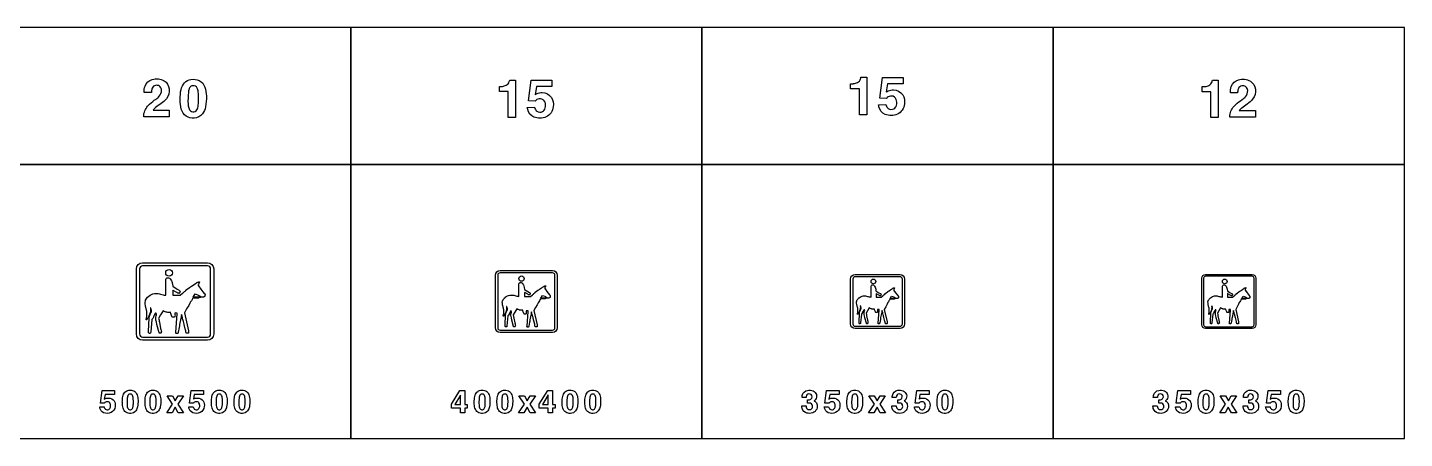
# Model space of a CAD drawing. Extents: x 0 to 18160, y 0 to 2655.
# Drawn here: x 9262 to 18160, y 0 to 2655 of the extents above; entities that cross this region are included whole.
import ezdxf

# ---------------------------------------------------------------- set-up
doc = ezdxf.new("R2010")
doc.units = 0
doc.header["$MEASUREMENT"] = 0

msp = doc.modelspace()

# ---------------------------------------------------------------- linework, layer by layer
for points in [[(9080, 1770), (11350, 1770), (11350, 2655), (9080, 2655)], [(11350, 1770), (13620, 1770), (13620, 2655), (11350, 2655)], [(13620, 1770), (15890, 1770), (15890, 2655), (13620, 2655)], [(15890, 1770), (18160, 1770), (18160, 2655), (15890, 2655)], [(9080, 0), (11350, 0), (11350, 1770), (9080, 1770)], [(11350, 0), (13620, 0), (13620, 1770), (11350, 1770)], [(13620, 0), (15890, 0), (15890, 1770), (13620, 1770)], [(15890, 0), (18160, 0), (18160, 1770), (15890, 1770)], [(10198.2, 221.797), (10163.1, 276.346), (10197.9, 276.346), (10216.2, 242.294), (10234.9, 276.346), (10269, 276.346), (10233.5, 222.318), (10270, 166.299), (10235.4, 166.299), (10215.6, 202.389), (10195.2, 166.299), (10161, 166.299)], [(12001, 222.096), (12055.2, 309.963), (12087.1, 309.963), (12087.1, 219.229), (12103.3, 219.229), (12103.3, 196.409), (12087.1, 196.409), (12087.1, 165.058), (12058.6, 165.058), (12058.6, 196.409), (12001, 196.409)], [(12058.6, 280.769), (12022.6, 219.229), (12058.6, 219.229)], [(12472.5, 221.797), (12437.4, 276.346), (12472.2, 276.347), (12490.5, 242.294), (12509.2, 276.347), (12543.3, 276.347), (12507.8, 222.318), (12544.3, 166.299), (12509.7, 166.299), (12489.9, 202.389), (12469.5, 166.299), (12435.3, 166.299)], [(12569, 222.114), (12623.3, 309.981), (12655.1, 309.981), (12655.1, 219.246), (12671.3, 219.246), (12671.3, 196.427), (12655.1, 196.427), (12655.1, 165.076), (12626.6, 165.076), (12626.6, 196.427), (12569, 196.427)], [(12626.6, 280.787), (12590.6, 219.246), (12626.6, 219.246)], [(14734.2, 221.783), (14699.1, 276.333), (14733.9, 276.333), (14752.1, 242.281), (14770.8, 276.333), (14805, 276.333), (14769.4, 222.304), (14806, 166.285), (14771.4, 166.285), (14751.6, 202.375), (14731.2, 166.285), (14697, 166.285)], [(17004.2, 221.783), (16969.1, 276.333), (17003.9, 276.333), (17022.1, 242.281), (17040.8, 276.333), (17075, 276.333), (17039.4, 222.304), (17076, 166.285), (17041.4, 166.285), (17021.6, 202.375), (17001.2, 166.285), (16967, 166.285)]]:
    msp.add_lwpolyline(points, close=True)
for points in [[(10012.9, 2078.85, -0.0640343), (10014.2, 2099.78, -0.161687), (10050, 2160.33, -0.0283718), (10091.8, 2192.71, 0.0545111), (10112.7, 2210.64, 0.192461), (10127.7, 2250.18, 0.234238), (10114.1, 2276.56, 0.196223), (10088.8, 2281.34, 0.252425), (10066.8, 2264.16, 0.0856617), (10062.7, 2247.14, 0.0202329), (10062, 2235.45), (10015.3, 2235.45, -0.0983795), (10021.4, 2276.76, -0.245047), (10067.6, 2319.89, -0.207102), (10144.5, 2311.55, -0.233443), (10177, 2259.22, -0.20961), (10158.8, 2195.04, -0.0785124), (10124.9, 2163.57, 0.0107372), (10089.1, 2137.78, 0.0665092), (10073.2, 2121.74), (10177.7, 2121.74), (10177.7, 2078.85)], [(10247.9, 2191.49, -0.0563084), (10253.9, 2254.33, -0.130301), (10276.1, 2298.12, -0.174843), (10317.9, 2319.53, -0.147552), (10371, 2312.9, -0.192146), (10407.8, 2269.73, -0.0833996), (10417.1, 2212.7, -0.0545507), (10412.1, 2141.92, -0.116773), (10393, 2097.85, -0.221099), (10338.1, 2070.16, -0.162564), (10286.7, 2082.68, -0.174743), (10255.4, 2128.1, -0.0640867), (10247.9, 2186.79)], [(12310.9, 2274.45), (12324.1, 2274.45, 0.0261527), (12330.1, 2275.12, 0.0824327), (12354.9, 2282.34, 0.211118), (12374.9, 2306.08, 0.0230957), (12377.6, 2315.99), (12415.7, 2315.99), (12415.7, 2074.01), (12367.1, 2074.01), (12367.1, 2241.03), (12310.9, 2241.03)], [(12491, 2139), (12538, 2140.78, 0.0452719), (12544.4, 2124.55, 0.0567733), (12549.1, 2117.67, 0.070207), (12553.5, 2114.2, 0.264984), (12589.6, 2112.3, 0.20748), (12607, 2135.41, 0.147389), (12605.8, 2173.44, 0.308532), (12576.4, 2194.85, 0.215743), (12546.7, 2184.62, 0.028781), (12541.3, 2178.38), (12498.7, 2180.39), (12516.5, 2315.07), (12650.5, 2315.07), (12650.5, 2273.2), (12550.1, 2273.2), (12541.1, 2221.19, -0.0211252), (12554.1, 2228.73, -0.121371), (12587.4, 2234.58, -0.244671), (12647.2, 2202.63, -0.173069), (12658.8, 2143.5, -0.256779), (12613.6, 2077.51, -0.199585), (12534, 2076.44, -0.245625), (12493.7, 2125.34, -0.0170062)], [(14580.9, 2291.94), (14594, 2291.94, 0.0261527), (14600.1, 2292.61, 0.0824327), (14624.9, 2299.84, 0.211118), (14644.9, 2323.58, 0.0230957), (14647.6, 2333.49), (14685.7, 2333.49), (14685.7, 2091.51), (14637.1, 2091.51), (14637.1, 2258.53), (14580.9, 2258.53)], [(14761, 2156.5), (14808, 2158.28, 0.0452719), (14814.4, 2142.04, 0.0567733), (14819.1, 2135.17, 0.070207), (14823.5, 2131.7, 0.264984), (14859.6, 2129.8, 0.20748), (14877, 2152.9, 0.147389), (14875.8, 2190.94, 0.308532), (14846.4, 2212.34, 0.215743), (14816.7, 2202.11, 0.028781), (14811.3, 2195.87), (14768.7, 2197.89), (14786.5, 2332.56), (14920.5, 2332.56), (14920.5, 2290.7), (14820.1, 2290.7), (14811.1, 2238.69, -0.0211252), (14824, 2246.23, -0.121371), (14857.4, 2252.08, -0.244671), (14917.2, 2220.12, -0.173069), (14928.7, 2161, -0.256779), (14883.6, 2095.01, -0.199585), (14804, 2093.94, -0.245625), (14763.7, 2142.83, -0.0170062)], [(16852.4, 2273.43), (16865.5, 2273.43, 0.0261527), (16871.5, 2274.1, 0.0824327), (16896.4, 2281.32, 0.211118), (16916.4, 2305.06, 0.0230957), (16919, 2314.97), (16957.1, 2314.97), (16957.1, 2072.99), (16908.5, 2072.99), (16908.5, 2240.01), (16852.4, 2240.01)], [(17032.5, 2075.98, -0.0640343), (17033.8, 2096.92, -0.161687), (17069.6, 2157.46, -0.0283718), (17111.4, 2189.85, 0.0545111), (17132.3, 2207.78, 0.192461), (17147.3, 2247.31, 0.234238), (17133.7, 2273.69, 0.196223), (17108.4, 2278.47, 0.252425), (17086.4, 2261.29, 0.0856617), (17082.3, 2244.27, 0.0202329), (17081.6, 2232.58), (17034.9, 2232.58, -0.0983795), (17041, 2273.89, -0.245047), (17087.1, 2317.02, -0.207102), (17164.1, 2308.69, -0.233443), (17196.6, 2256.36, -0.20961), (17178.4, 2192.18, -0.0785124), (17144.5, 2160.7, 0.0107372), (17108.7, 2134.91, 0.0665092), (17092.8, 2118.88), (17197.3, 2118.88), (17197.3, 2075.98)], [(10299.2, 2160.96, 0.0124589), (10299.8, 2154.64, 0.0668192), (10305.4, 2129.25, 0.615362), (10356.3, 2123.64, 0.0726881), (10361.7, 2136.67, 0.0588562), (10366.4, 2173.95, 0.0389037), (10364.8, 2240.94, 0.084671), (10358.2, 2264.28, 0.156013), (10346.8, 2276.44, 0.143208), (10331, 2279.4, 0.172584), (10315.3, 2273.2, 0.132565), (10305.3, 2257.64, 0.0498315), (10300.8, 2235.92, 0.0368731)], [(10005, 634.997, -0.414213), (9965, 674.997), (9965, 1095, -0.414213), (10005, 1135), (10425, 1135, -0.414213), (10465, 1095), (10465, 674.997, -0.414213), (10425, 634.997)], [(10005, 654.997), (10425, 654.997, 0.414213), (10445, 674.997), (10445, 1095, 0.414213), (10425, 1115), (10005, 1115, 0.414213), (9985, 1095), (9985, 674.997, 0.414213)], [(10154.3, 1069.71, -1), (10197.7, 1069.71, -1)], [(12315, 684.997, -0.414213), (12285, 714.997), (12285, 1055, -0.414213), (12315, 1085), (12655, 1085, -0.414213), (12685, 1055), (12685, 714.997, -0.414213), (12655, 684.997)], [(12315, 699.997), (12655, 699.997, 0.414213), (12670, 714.997), (12670, 1055, 0.414213), (12655, 1070), (12315, 1070, 0.414213), (12300, 1055), (12300, 714.997, 0.414213)], [(10288.1, 680.128, -0.187963), (10287.2, 681.197, -0.0642955), (10283.6, 699.321, 0.0170824), (10283.3, 700.659), (10274.2, 736.131, 0.00722089), (10273.2, 739.152, -0.0113087), (10269, 755.589), (10267.6, 761.5), (10264.1, 773.637), (10262.9, 780.373, 0.0534491), (10257, 800.698, 0.019348), (10253.4, 785.726), (10243.3, 735.752, -0.0491163), (10241.4, 717.771), (10234.8, 686.685, -0.0205956), (10233.2, 680.253, -0.249828), (10231.9, 678.899, -0.065048), (10230.2, 678.609), (10222.4, 678.591, -0.122289), (10221.2, 678.975, -0.170191), (10220.6, 679.896, -0.0921659), (10220.4, 682.286), (10220.7, 686.159), (10228.6, 805.205, 0.031997), (10228.8, 808.002, 0.0698849), (10228.5, 809.787, 0.169316), (10228.1, 810.197, 0.0780682), (10213.9, 810.323, 0.155119), (10213.2, 809.998, 0.205071), (10212.8, 809.093, 0.0867522), (10213.3, 807.175, 0.00602735), (10214.2, 804.988, -0.0988261), (10214.6, 801.479, 0.0434639), (10214.6, 792.794, -0.12238), (10213.8, 787.515, -0.0687133), (10212.9, 786.219, 0.0732105), (10211.8, 784.446, -0.0909724), (10210.7, 783.008), (10202, 782.869, -0.072235), (10198.8, 783.542, -0.1754), (10196.2, 785.954, -0.00537377), (10194.9, 788.468, -0.0887331), (10185.9, 814.96, -0.0444184), (10162.5, 815.123, -0.0421002), (10160.8, 815.433, -0.0164291), (10156.5, 816.734, -0.0570736), (10137.9, 825.61), (10121, 798.44), (10108.9, 776.014, -0.0282402), (10113.4, 751.42), (10121.8, 711.475, -0.0174038), (10125.8, 694.86, -0.0972274), (10125.9, 683.917, -0.280418), (10122.6, 680.506, -0.0636923), (10117, 679.549, -0.248435), (10112.7, 681.544, -0.0767044), (10111.8, 683.342), (10098, 735.441), (10094.9, 753.039, -0.0829331), (10090.5, 775.456, -0.0666022), (10092.1, 791.727, -0.0556068), (10094.4, 796.39, 0.316548), (10093.7, 807.846, 0.147243), (10091.8, 809.204, 0.209789), (10089.6, 808.887, 0.126139), (10087.3, 806.384), (10081, 795.873, 0.0839725), (10076.4, 785.944, -0.0475149), (10075.1, 782.916, -0.0411681), (10065.6, 768.671), (10057.8, 689.141, -0.0246157), (10057.3, 683.45, -0.0747849), (10056.6, 681.312, -0.184949), (10054.5, 679.707, -0.0632504), (10050, 678.941, -0.216093), (10046.5, 680.346, -0.0673029), (10043.8, 683.142, -0.142081), (10043.5, 683.913, -0.0403764), (10043.6, 687.373), (10043.8, 691.134), (10047.8, 779.426, -0.0176311), (10049.1, 788.574, 0.0112664), (10049.3, 790.543, -0.124464), (10050.7, 793.731, 0.04861), (10053.4, 797.725, 0.039069), (10055.9, 805.62, -0.0830851), (10058.5, 810.706, 0.0428685), (10060.3, 813.915, -0.0163493), (10061.4, 815.609, 0.098487), (10062.7, 821.88, 0.146458), (10061.4, 833.558, 0.0189493), (10058.9, 837.988, -0.0703546), (10058.3, 840.247, 0.0428597), (10057.6, 843.588, 0.130525), (10056.9, 844.674, 0.112504), (10056.4, 844.93, 0.350006), (10055.8, 844.493, 0.0682164), (10055.7, 842.356, 0.00978459), (10056.2, 839.127, -0.0531123), (10052.8, 806.548), (10046.4, 790.237), (10039.6, 778.045), (10037.3, 774.795, -0.0242269), (10033.2, 768.601, -0.0655282), (10030.7, 766.551, -0.0807651), (10029.7, 766.185, -0.182262), (10028.8, 766.502, -0.116544), (10028.5, 767.793, -0.0519128), (10028.7, 769.569), (10032.2, 788.447), (10033.1, 810.174, 0.0404939), (10032, 821.753, -0.00726558), (10031.9, 823.067, 0.0400634), (10030.6, 829.846), (10023.9, 856.762), (10021.6, 869.656, -0.0261688), (10021.5, 870.723, -0.120289), (10023.2, 889.806, -0.0653888), (10023.6, 891.028), (10024.4, 892.731, -0.132901), (10043, 917.898, 0.012917), (10045.2, 919.768, -0.135997), (10081.1, 936.09), (10087.3, 936.884, -0.0996231), (10121.9, 932.546, 0.109727), (10152.9, 926.371), (10155.2, 926.631), (10155.3, 1019.56), (10155.2, 1024.47, -0.0671848), (10155.4, 1026.37, -0.24738), (10162.3, 1036.85, -0.0984579), (10164.1, 1037.72, -0.109979), (10172, 1038.24), (10173.4, 1038.12, -0.239769), (10184.1, 1031.63, -0.0226611), (10191.4, 1018.37, -0.0767394), (10197.7, 998.53), (10200, 982.94), (10227.5, 964.965), (10242, 957.176, -0.0204631), (10243.4, 955.935, -0.0577705), (10244, 955.259, -0.212262), (10246.9, 949.117, -0.142811), (10243.6, 939.594, -0.0720518), (10241.8, 937.861, -0.178833), (10240.1, 937.511, -0.0474487), (10237.6, 938.131), (10236.8, 938.439, -0.0159672), (10233.7, 939.584), (10226.6, 943.113), (10226, 943.496), (10203.8, 956.84, 0.0883438), (10202.9, 957.435, 0.27184), (10202.3, 957.347, 0.145295), (10201.7, 956.443, 0.0878658), (10201.5, 954.052), (10201.6, 951.051), (10201.6, 924.762), (10247.9, 924.762), (10264, 938.294, 0.00443292), (10280.6, 952.439, 0.0297538), (10285.1, 957.377, -0.0421583), (10287.5, 959.477), (10309, 976.042, -0.032774), (10320.9, 984.1), (10338.7, 994.388, 0.0713246), (10343, 997.839, -0.0401448), (10345.4, 999.826), (10355.9, 1007.11, -0.0857358), (10362, 1009.53, 0.0279209), (10368.2, 1011.82, -0.0854572), (10371.8, 1012.57, -0.251819), (10372.4, 1012.13, -0.101205), (10372.2, 1010.47, -0.0255147), (10371, 1007.7), (10365.4, 994.658), (10364, 991.811, 0.177192), (10363.8, 989.585, 0.112121), (10365.2, 987.254), (10366.2, 986.288), (10381.6, 964.679), (10401.6, 938.754, 0.0154368), (10402.1, 938.189), (10407.4, 932.603, -0.191746), (10408.9, 928.016, -0.072303), (10408.3, 923.692, -0.0130072), (10407.5, 919.738, -0.191116), (10405.5, 916.933, -0.0601122), (10404.6, 916.545, 0.128711), (10403, 915.476, -0.0648706), (10401.6, 914.211, -0.0806814), (10400.6, 913.805, -0.071471), (10386.6, 912.737, 0.0624777), (10380.1, 912.677, 0.0724637), (10373.7, 909.935, -0.124438), (10359.8, 906.66), (10328.5, 906.904, -0.0555133), (10310.3, 874.659), (10303.8, 858.955), (10289.7, 836.524), (10277, 811.302), (10302.8, 696.369), (10302.8, 683.194, -0.0726297), (10302.6, 681.461, -0.252256), (10301.4, 680.126, -0.021429), (10300, 679.72), (10298, 679.72), (10290.3, 679.713), (10289.4, 679.717, -0.103758)], [(12543.5, 721.102, -0.187963), (12542.8, 721.957, -0.0642955), (12539.9, 736.456, 0.0170824), (12539.7, 737.527), (12532.4, 765.904, 0.00722089), (12531.6, 768.321, -0.0113087), (12528.2, 781.47), (12527.1, 786.199), (12524.3, 795.909), (12523.3, 801.298, 0.0534491), (12518.6, 817.558, 0.019348), (12515.7, 805.58), (12507.7, 765.601, -0.0491163), (12506.1, 751.216), (12500.8, 726.348, -0.0205956), (12499.6, 721.202, -0.249828), (12498.5, 720.119, -0.065048), (12497.2, 719.887), (12490.9, 719.872, -0.122289), (12490, 720.179, -0.170191), (12489.4, 720.916, -0.0921659), (12489.3, 722.828), (12489.6, 725.927), (12495.9, 821.163, 0.031997), (12496.1, 823.401, 0.0698849), (12495.8, 824.829, 0.169316), (12495.5, 825.157, 0.0780682), (12484.1, 825.258, 0.155119), (12483.5, 824.998, 0.205071), (12483.3, 824.273, 0.0867522), (12483.6, 822.739, 0.00602735), (12484.4, 820.989, -0.0988261), (12484.7, 818.182, 0.0434639), (12484.7, 811.234, -0.12238), (12484, 807.012, -0.0687133), (12483.3, 805.975, 0.0732105), (12482.4, 804.556, -0.0909724), (12481.6, 803.406), (12474.6, 803.295, -0.072235), (12472, 803.833, -0.1754), (12470, 805.762, -0.00537377), (12468.9, 807.774, -0.0887331), (12461.7, 828.967, -0.0444184), (12443, 829.098, -0.0421002), (12441.6, 829.346, -0.0164291), (12438.2, 830.387, -0.0570736), (12423.3, 837.488), (12409.8, 815.752), (12400.1, 797.811, -0.0282402), (12403.7, 778.135), (12410.4, 746.18, -0.0174038), (12413.7, 732.887, -0.0972274), (12413.7, 724.133, -0.280418), (12411.1, 721.405, -0.0636923), (12406.6, 720.638, -0.248435), (12403.2, 722.235, -0.0767044), (12402.4, 723.673), (12391.4, 765.352), (12388.9, 779.431, -0.0829331), (12385.4, 797.364, -0.0666022), (12386.7, 810.381, -0.0556068), (12388.5, 814.111, 0.316548), (12388, 823.276, 0.147243), (12386.4, 824.363, 0.209789), (12384.6, 824.109, 0.126139), (12382.8, 822.107), (12377.8, 813.698, 0.0839725), (12374.1, 805.754, -0.0475149), (12373.1, 803.332, -0.0411681), (12365.5, 791.936), (12359.3, 728.312, -0.0246157), (12358.9, 723.759, -0.0747849), (12358.3, 722.049, -0.184949), (12356.6, 720.765, -0.0632504), (12353, 720.152, -0.216093), (12350.2, 721.276, -0.0673029), (12348, 723.513, -0.142081), (12347.8, 724.129, -0.0403764), (12347.9, 726.898), (12348.1, 729.907), (12351.3, 800.54, -0.0176311), (12352.3, 807.859, 0.0112664), (12352.4, 809.434, -0.124464), (12353.6, 811.984, 0.04861), (12355.7, 815.179, 0.039069), (12357.7, 821.495, -0.0830851), (12359.8, 825.564, 0.0428685), (12361.3, 828.131, -0.0163493), (12362.1, 829.486, 0.098487), (12363.1, 834.503, 0.146458), (12362.1, 843.846, 0.0189493), (12360.2, 847.39, -0.0703546), (12359.7, 849.197, 0.0428597), (12359.1, 851.87, 0.130525), (12358.3, 852.841, 0.350006), (12357.6, 852.594, 0.0682164), (12357.6, 850.884, 0.00978459), (12357.9, 848.301, -0.0531123), (12355.2, 822.238), (12350.1, 809.189), (12344.7, 799.435), (12342.8, 796.835, -0.0242269), (12339.6, 791.88, -0.0655282), (12337.6, 790.24, -0.0807651), (12336.8, 789.947, -0.182262), (12336.1, 790.201, -0.116544), (12335.8, 791.234, -0.0519128), (12335.9, 792.655), (12338.8, 807.757), (12339.5, 825.138, 0.0404939), (12338.6, 834.402, -0.00726558), (12338.5, 835.453, 0.0400634), (12337.5, 840.876), (12332.1, 862.409), (12330.3, 872.724, -0.0261688), (12330.2, 873.578, -0.120289), (12331.5, 888.844, -0.0653888), (12331.9, 889.821), (12332.5, 891.184, -0.132901), (12347.4, 911.318, 0.012917), (12349.2, 912.814, -0.135997), (12377.9, 925.871), (12382.8, 926.507, -0.0996231), (12410.5, 923.036, 0.109727), (12435.4, 918.096), (12437.2, 918.304), (12437.2, 992.651), (12437.1, 996.576, -0.0671848), (12437.3, 998.098, -0.24738), (12442.8, 1006.48, -0.0984579), (12444.3, 1007.18, -0.109979), (12450.6, 1007.59), (12451.7, 1007.5, -0.239769), (12460.3, 1002.3, -0.0226611), (12466.1, 991.692, -0.0767394), (12471.1, 975.823), (12473, 963.351), (12495, 948.971), (12506.6, 942.741, -0.0204631), (12507.8, 941.747, -0.0577705), (12508.2, 941.206, -0.212262), (12510.5, 936.293, -0.142811), (12507.9, 928.675, -0.0720518), (12506.4, 927.288, -0.178833), (12505.1, 927.008, -0.0474487), (12503.1, 927.504), (12502.4, 927.751, -0.0159672), (12500, 928.666), (12494.3, 931.49), (12493.8, 931.796), (12476, 942.471, 0.0883438), (12475.4, 942.947, 0.27184), (12474.8, 942.877, 0.145295), (12474.4, 942.153, 0.0878658), (12474.2, 940.241), (12474.3, 937.84), (12474.3, 916.809), (12511.3, 916.809), (12524.2, 927.634, 0.00443292), (12537.5, 938.95, 0.0297538), (12541.1, 942.901, -0.0421583), (12543, 944.581), (12560.2, 957.833, -0.032774), (12569.7, 964.28), (12584, 972.51, 0.0713246), (12587.4, 975.271, -0.0401448), (12589.3, 976.861), (12597.7, 982.688, -0.0857358), (12602.6, 984.621, 0.0279209), (12607.6, 986.454, -0.0854572), (12610.7, 986.955, -0.123934), (12611, 986.545, -0.101205), (12610.8, 985.376, -0.0255147), (12609.8, 983.162), (12605.3, 972.726), (12604.2, 970.448, 0.177192), (12604, 968.667, 0.112121), (12605.2, 966.802), (12605.9, 966.03), (12618.3, 948.742), (12634.3, 928.003, 0.0154368), (12634.7, 927.55), (12638.9, 923.082, -0.191746), (12640.1, 919.412, -0.072303), (12639.6, 915.953, -0.0130072), (12639, 912.79, -0.191116), (12637.4, 910.546, -0.0601122), (12636.7, 910.236, 0.128711), (12635.4, 909.38, -0.0648706), (12634.3, 908.368, -0.0806814), (12633.4, 908.044, -0.071471), (12622.3, 907.189, 0.0624777), (12617.1, 907.141, 0.0724637), (12612, 904.947, -0.124438), (12600.8, 902.328), (12575.8, 902.523, -0.0555133), (12561.3, 876.727), (12556, 864.163), (12544.8, 846.218), (12534.6, 826.041), (12555.3, 734.094), (12555.3, 723.555, -0.0726297), (12555.1, 722.168, -0.252256), (12554.1, 721.1, -0.021429), (12553, 720.776), (12551.4, 720.776), (12545.2, 720.77), (12544.5, 720.773, -0.103758)], [(12436.5, 1032.77, -1), (12471.2, 1032.77, -1)], [(14610, 709.997, -0.414213), (14580, 739.997), (14580, 1030, -0.414213), (14610, 1060), (14900, 1060, -0.414213), (14930, 1030), (14930, 739.997, -0.414213), (14900, 709.997)], [(14610, 724.997), (14900, 724.997, 0.414213), (14915, 739.997), (14915, 1030, 0.414213), (14900, 1045), (14610, 1045, 0.414213), (14595, 1030), (14595, 739.997, 0.414213)], [(14806.1, 741.588, -0.187963), (14805.6, 742.337, -0.0642955), (14803, 755.024, 0.0170824), (14802.8, 755.961), (14796.5, 780.791, 0.00722089), (14795.8, 782.905, -0.0113087), (14792.8, 794.411), (14791.8, 798.549), (14789.4, 807.045), (14788.5, 811.76, 0.0534491), (14784.4, 825.988, 0.019348), (14781.8, 815.507), (14774.8, 780.525, -0.0491163), (14773.4, 767.939), (14768.8, 746.179, -0.0205956), (14767.7, 741.676, -0.249828), (14766.8, 740.729, -0.065048), (14765.6, 740.525), (14760.2, 740.513, -0.122289), (14759.3, 740.781, -0.170191), (14758.9, 741.426, -0.0921659), (14758.7, 743.099), (14759, 745.811), (14764.5, 829.143, 0.031997), (14764.7, 831.1, 0.0698849), (14764.5, 832.35, 0.169316), (14764.2, 832.637, 0.0780682), (14754.2, 832.725, 0.155119), (14753.7, 832.498, 0.205071), (14753.5, 831.864, 0.0867522), (14753.8, 830.522, 0.00602735), (14754.5, 828.99, -0.0988261), (14754.7, 826.534, 0.0434639), (14754.7, 820.455, -0.12238), (14754.1, 816.76, -0.0687133), (14753.5, 815.853, 0.0732105), (14752.7, 814.611, -0.0909724), (14752, 813.605), (14745.9, 813.507, -0.072235), (14743.7, 813.979, -0.1754), (14741.9, 815.667, -0.00537377), (14740.9, 817.427, -0.0887331), (14734.6, 835.971, -0.0444184), (14718.2, 836.085, -0.0421002), (14717, 836.302, -0.0164291), (14714.1, 837.213, -0.0570736), (14701, 843.426), (14689.2, 824.407), (14680.7, 808.709, -0.0282402), (14683.9, 791.493), (14689.8, 763.532, -0.0174038), (14692.6, 751.901, -0.0972274), (14692.6, 744.241, -0.280418), (14690.3, 741.854, -0.0636923), (14686.4, 741.183, -0.248435), (14683.4, 742.58, -0.0767044), (14682.8, 743.838), (14673.1, 780.308), (14670.9, 792.627, -0.0829331), (14667.9, 808.318, -0.0666022), (14669, 819.708, -0.0556068), (14670.6, 822.972, 0.316548), (14670.1, 830.991, 0.147243), (14668.7, 831.942, 0.209789), (14667.2, 831.72, 0.126139), (14665.6, 829.968), (14661.2, 822.61, 0.0839725), (14658, 815.66, -0.0475149), (14657.1, 813.54, -0.0411681), (14650.4, 803.569), (14645, 747.898, -0.0246157), (14644.6, 743.914, -0.0747849), (14644.1, 742.418, -0.184949), (14642.7, 741.294, -0.0632504), (14639.5, 740.758, -0.216093), (14637, 741.741, -0.0673029), (14635.2, 743.698, -0.142081), (14635, 744.238, -0.0403764), (14635, 746.66), (14635.2, 749.293), (14638, 811.097, -0.0176311), (14638.9, 817.501, 0.0112664), (14639, 818.879, -0.124464), (14640, 821.11, 0.04861), (14641.9, 823.906, 0.039069), (14643.6, 829.433, -0.0830851), (14645.5, 832.993, 0.0428685), (14646.7, 835.239, -0.0163493), (14647.5, 836.425, 0.098487), (14648.4, 840.815, 0.146458), (14647.5, 848.99, 0.0189493), (14645.8, 852.091, -0.0703546), (14645.3, 853.672, 0.0428597), (14644.8, 856.011, 0.130525), (14644.2, 856.861, 0.350006), (14643.6, 856.644, 0.0682164), (14643.5, 855.149, 0.00978459), (14643.8, 852.888, -0.0531123), (14641.4, 830.083), (14637, 818.665), (14632.2, 810.13), (14630.6, 807.855, -0.0242269), (14627.8, 803.52, -0.0655282), (14626, 802.085, -0.0807651), (14625.3, 801.829, -0.182262), (14624.7, 802.051, -0.116544), (14624.4, 802.954, -0.0519128), (14624.6, 804.197), (14627.1, 817.412), (14627.7, 832.621, 0.0404939), (14626.9, 840.726, -0.00726558), (14626.8, 841.646, 0.0400634), (14626, 846.391), (14621.2, 865.233), (14619.6, 874.258, -0.0261688), (14619.6, 875.005, -0.120289), (14620.7, 888.363, -0.0653888), (14621, 889.218), (14621.6, 890.411, -0.132901), (14634.6, 908.028, 0.012917), (14636.2, 909.337, -0.135997), (14661.3, 920.762), (14665.6, 921.318, -0.0996231), (14689.8, 918.281, 0.109727), (14711.6, 913.959), (14713.2, 914.141), (14713.2, 979.194), (14713.1, 982.629, -0.0671848), (14713.2, 983.96, -0.24738), (14718.1, 991.295, -0.0984579), (14719.3, 991.906, -0.109979), (14724.9, 992.269), (14725.9, 992.186, -0.239769), (14733.4, 987.638, -0.0226611), (14738.5, 978.355, -0.0767394), (14742.9, 964.47), (14744.5, 953.557), (14763.8, 940.974), (14773.9, 935.523, -0.0204631), (14774.9, 934.653, -0.0577705), (14775.3, 934.18, -0.212262), (14777.3, 929.881, -0.142811), (14775, 923.215, -0.0720518), (14773.7, 922.002, -0.178833), (14772.5, 921.757, -0.0474487), (14770.9, 922.191), (14770.2, 922.406, -0.0159672), (14768.1, 923.208), (14762.9, 925.812), (14747.2, 935.287, 0.0883438), (14746.3, 935.673, 0.145295), (14745.7, 935.009, 0.0878658), (14745.5, 933.336), (14745.6, 931.235), (14745.6, 912.832), (14778, 912.832), (14789.3, 922.305, 0.00443292), (14800.9, 932.206, 0.0297538), (14804.1, 935.663, -0.0421583), (14805.7, 937.133), (14820.8, 948.728, -0.032774), (14829.1, 954.369), (14841.6, 961.571, 0.0713246), (14844.6, 963.986, -0.0401448), (14846.3, 965.378), (14853.6, 970.477, -0.0857358), (14857.9, 972.168, 0.0279209), (14862.3, 973.772, -0.0854572), (14865, 974.21, -0.123934), (14865.2, 973.852, -0.101205), (14865.1, 972.829, -0.0255147), (14864.2, 970.892), (14860.3, 961.76), (14859.3, 959.767, 0.177192), (14859.1, 958.209, 0.112121), (14860.2, 956.577), (14860.8, 955.901), (14871.6, 940.774), (14885.6, 922.627, 0.0154368), (14885.9, 922.231), (14889.7, 918.321, -0.191746), (14890.7, 915.11, -0.072303), (14890.3, 912.084, -0.0130072), (14889.7, 909.316, -0.191116), (14888.4, 907.352, -0.0601122), (14887.7, 907.081, 0.128711), (14886.6, 906.332, -0.0648706), (14885.6, 905.447, -0.0806814), (14884.9, 905.163, -0.071471), (14875.2, 904.415, 0.0624777), (14870.6, 904.373, 0.0724637), (14866.1, 902.453, -0.124438), (14856.3, 900.161), (14834.4, 900.332, -0.0555133), (14821.7, 877.76), (14817.2, 866.768), (14807.3, 851.066), (14798.4, 833.411), (14816.5, 752.957), (14816.5, 743.735, -0.0726297), (14816.3, 742.522, -0.252256), (14815.5, 741.588, -0.021429), (14814.5, 741.303), (14813.1, 741.303), (14807.7, 741.298), (14807, 741.301, -0.103758)], [(14712.5, 1014.3, -1), (14742.9, 1014.3, -1)], [(16874, 709.997, -0.414213), (16850, 733.997), (16850, 1036, -0.414213), (16874, 1060), (17176, 1060, -0.414213), (17200, 1036), (17200, 733.997, -0.414213), (17176, 709.997)], [(16874, 721.997), (17176, 721.997, 0.414213), (17188, 733.997), (17188, 1036, 0.414213), (17176, 1048), (16874, 1048, 0.414213), (16862, 1036), (16862, 733.997, 0.414213)], [(17077, 741.588, -0.187963), (17076.5, 742.337, -0.0642955), (17073.9, 755.024, 0.0170824), (17073.7, 755.961), (17067.3, 780.791, 0.00722089), (17066.7, 782.905, -0.0113087), (17063.7, 794.411), (17062.7, 798.549), (17060.3, 807.045), (17059.4, 811.76, 0.0534491), (17055.3, 825.988, 0.019348), (17052.7, 815.507), (17045.7, 780.525, -0.0491163), (17044.3, 767.939), (17039.7, 746.179, -0.0205956), (17038.6, 741.676, -0.249828), (17037.7, 740.729, -0.065048), (17036.5, 740.525), (17031.1, 740.513, -0.122289), (17030.2, 740.781, -0.170191), (17029.8, 741.426, -0.0921659), (17029.6, 743.099), (17029.9, 745.811), (17035.4, 829.143, 0.031997), (17035.6, 831.1, 0.0698849), (17035.3, 832.35, 0.169316), (17035.1, 832.637, 0.0780682), (17025.1, 832.725, 0.155119), (17024.6, 832.498, 0.205071), (17024.4, 831.864, 0.0867522), (17024.7, 830.522, 0.00602735), (17025.4, 828.99, -0.0988261), (17025.6, 826.534, 0.0434639), (17025.6, 820.455, -0.12238), (17025, 816.76, -0.0687133), (17024.4, 815.853, 0.0732105), (17023.6, 814.611, -0.0909724), (17022.9, 813.605), (17016.8, 813.507, -0.072235), (17014.5, 813.979, -0.1754), (17012.8, 815.667, -0.00537377), (17011.8, 817.427, -0.0887331), (17005.5, 835.971, -0.0444184), (16989.1, 836.085, -0.0421002), (16987.9, 836.302, -0.0164291), (16985, 837.213, -0.0570736), (16971.9, 843.426), (16960.1, 824.407), (16951.6, 808.709, -0.0282402), (16954.8, 791.493), (16960.7, 763.532, -0.0174038), (16963.5, 751.901, -0.0972274), (16963.5, 744.241, -0.280418), (16961.2, 741.854, -0.0636923), (16957.3, 741.183, -0.248435), (16954.3, 742.58, -0.0767044), (16953.6, 743.838), (16944, 780.308), (16941.8, 792.627, -0.0829331), (16938.8, 808.318, -0.0666022), (16939.9, 819.708, -0.0556068), (16941.5, 822.972, 0.316548), (16941, 830.991, 0.147243), (16939.6, 831.942, 0.209789), (16938.1, 831.72, 0.126139), (16936.5, 829.968), (16932.1, 822.61, 0.0839725), (16928.9, 815.66, -0.0475149), (16928, 813.54, -0.0411681), (16921.3, 803.569), (16915.9, 747.898, -0.0246157), (16915.5, 743.914, -0.0747849), (16915, 742.418, -0.184949), (16913.6, 741.294, -0.0632504), (16910.4, 740.758, -0.216093), (16907.9, 741.741, -0.0673029), (16906.1, 743.698, -0.142081), (16905.9, 744.238, -0.0403764), (16905.9, 746.66), (16906.1, 749.293), (16908.9, 811.097, -0.0176311), (16909.8, 817.501, 0.0112664), (16909.9, 818.879, -0.124464), (16910.9, 821.11, 0.04861), (16912.8, 823.906, 0.039069), (16914.5, 829.433, -0.0830851), (16916.4, 832.993, 0.0428685), (16917.6, 835.239, -0.0163493), (16918.4, 836.425, 0.098487), (16919.2, 840.815, 0.146458), (16918.4, 848.99, 0.0189493), (16916.7, 852.091, -0.0703546), (16916.2, 853.672, 0.0428597), (16915.7, 856.011, 0.130525), (16915, 856.861, 0.350006), (16914.5, 856.644, 0.0682164), (16914.4, 855.149, 0.00978459), (16914.7, 852.888, -0.0531123), (16912.3, 830.083), (16907.9, 818.665), (16903.1, 810.13), (16901.5, 807.855, -0.0242269), (16898.6, 803.52, -0.0655282), (16896.9, 802.085, -0.0807651), (16896.2, 801.829, -0.182262), (16895.6, 802.051, -0.116544), (16895.3, 802.954, -0.0519128), (16895.5, 804.197), (16898, 817.412), (16898.6, 832.621, 0.0404939), (16897.8, 840.726, -0.00726558), (16897.7, 841.646, 0.0400634), (16896.8, 846.391), (16892.1, 865.233), (16890.5, 874.258, -0.0261688), (16890.5, 875.005, -0.120289), (16891.6, 888.363, -0.0653888), (16891.9, 889.218), (16892.5, 890.411, -0.132901), (16905.5, 908.028, 0.012917), (16907, 909.337, -0.135997), (16932.2, 920.762), (16936.5, 921.318, -0.0996231), (16960.7, 918.281, 0.109727), (16982.4, 913.959), (16984, 914.141), (16984.1, 979.194), (16984, 982.629, -0.0671848), (16984.1, 983.96, -0.24738), (16989, 991.295, -0.0984579), (16990.2, 991.906, -0.109979), (16995.8, 992.269), (16996.8, 992.186, -0.239769), (17004.3, 987.638, -0.0226611), (17009.4, 978.355, -0.0767394), (17013.8, 964.47), (17015.4, 953.557), (17034.6, 940.974), (17044.8, 935.523, -0.0204631), (17045.8, 934.653, -0.0577705), (17046.2, 934.18, -0.212262), (17048.2, 929.881, -0.142811), (17045.9, 923.215, -0.0720518), (17044.6, 922.002, -0.178833), (17043.4, 921.757, -0.0474487), (17041.7, 922.191), (17041.1, 922.406, -0.0159672), (17039, 923.208), (17033.8, 925.812), (17018.1, 935.287, 0.0883438), (17017.2, 935.673, 0.145295), (17016.6, 935.009, 0.0878658), (17016.4, 933.336), (17016.5, 931.235), (17016.5, 912.832), (17048.9, 912.832), (17060.2, 922.305, 0.00443292), (17071.8, 932.206, 0.0297538), (17075, 935.663, -0.0421583), (17076.6, 937.133), (17091.7, 948.728, -0.032774), (17100, 954.369), (17112.5, 961.571, 0.0713246), (17115.5, 963.986, -0.0401448), (17117.2, 965.378), (17124.5, 970.477, -0.0857358), (17128.8, 972.168, 0.0279209), (17133.2, 973.772, -0.0854572), (17135.9, 974.21, -0.123934), (17136.1, 973.852, -0.101205), (17135.9, 972.829, -0.0255147), (17135.1, 970.892), (17131.2, 961.76), (17130.2, 959.767, 0.177192), (17130, 958.209, 0.112121), (17131.1, 956.577), (17131.7, 955.901), (17142.5, 940.774), (17156.5, 922.627, 0.0154368), (17156.8, 922.231), (17160.6, 918.321, -0.191746), (17161.6, 915.11, -0.072303), (17161.2, 912.084, -0.0130072), (17160.6, 909.316, -0.191116), (17159.2, 907.352, -0.0601122), (17158.6, 907.081, 0.128711), (17157.5, 906.332, -0.0648706), (17156.5, 905.447, -0.0806814), (17155.8, 905.163, -0.071471), (17146, 904.415, 0.0624777), (17141.5, 904.373, 0.0724637), (17137, 902.453, -0.124438), (17127.2, 900.161), (17105.3, 900.332, -0.0555133), (17092.6, 877.76), (17088, 866.768), (17078.2, 851.066), (17069.3, 833.411), (17087.4, 752.957), (17087.4, 743.735, -0.0726297), (17087.2, 742.522, -0.252256), (17086.4, 741.588, -0.021429), (17085.4, 741.303), (17084, 741.303), (17078.6, 741.298), (17077.9, 741.301, -0.103758)], [(16983.4, 1014.3, -1), (17013.8, 1014.3, -1)], [(10363.8, 926.745, -0.00524806), (10369.4, 924.037, -0.0729613), (10375.3, 920.669, -0.0837592), (10376.8, 918.927, -0.306797), (10376.7, 917.188, -0.116778), (10375, 915.771, -0.111256), (10362.4, 911.907, -0.013665), (10360.9, 911.865), (10332.3, 911.865), (10345, 934.353)], [(12604.1, 918.395, -0.00524806), (12608.5, 916.229, -0.0729613), (12613.3, 913.535, -0.0837592), (12614.4, 912.141, -0.306797), (12614.4, 910.749, -0.116778), (12613, 909.616, -0.111256), (12603, 906.525, -0.013665), (12601.7, 906.491), (12578.8, 906.491), (12589, 924.482)], [(14859.2, 914.22, -0.00524806), (14863, 912.325, -0.0729613), (14867.2, 909.967, -0.0837592), (14868.3, 908.748, -0.306797), (14868.2, 907.53, -0.116778), (14867, 906.539, -0.111256), (14858.2, 903.834, -0.013665), (14857.1, 903.804), (14837.1, 903.804), (14846, 919.546)], [(17130.1, 914.22, -0.00524806), (17133.9, 912.325, -0.0729613), (17138.1, 909.967, -0.0837592), (17139.1, 908.748, -0.306797), (17139.1, 907.53, -0.116778), (17137.9, 906.539, -0.111256), (17129.1, 903.834, -0.013665), (17128, 903.804), (17108, 903.804), (17116.9, 919.546)], [(9727.75, 203.882), (9755.92, 204.948, 0.0452719), (9759.76, 195.209, 0.0567733), (9762.6, 191.086, 0.070207), (9765.26, 189, 0.264984), (9786.87, 187.863, 0.20748), (9797.32, 201.725, 0.147389), (9796.63, 224.545, 0.308532), (9779, 237.389, 0.215743), (9761.13, 231.251, 0.028781), (9757.91, 227.507), (9732.34, 228.716), (9743.03, 309.521), (9823.46, 309.521), (9823.46, 284.403), (9763.2, 284.403), (9757.82, 253.195, -0.0211252), (9765.57, 257.721, -0.121371), (9785.57, 261.228, -0.244671), (9821.44, 242.057, -0.173069), (9828.39, 206.583, -0.256779), (9801.28, 166.986, -0.199585), (9753.55, 166.346, -0.245625), (9729.38, 195.683, -0.0170062)], [(9874.18, 234.284, -0.0563084), (9877.8, 271.986, -0.130301), (9891.12, 298.265, -0.174843), (9916.22, 311.109, -0.147552), (9948.09, 307.128, -0.192146), (9970.17, 281.227, -0.0833996), (9975.72, 247.009, -0.0545507), (9972.71, 204.545, -0.116773), (9961.26, 178.099, -0.221099), (9928.35, 161.488, -0.162564), (9897.47, 169, -0.174743), (9878.7, 196.251, -0.0640867), (9874.23, 231.464)], [(9905.01, 215.967, 0.0124589), (9905.32, 212.175, 0.0668192), (9908.68, 196.938, 0.615362), (9939.23, 193.573, 0.0726881), (9942.5, 201.393, 0.0588562), (9945.32, 223.763, 0.0389037), (9944.34, 263.953, 0.084671), (9940.39, 277.957, 0.156013), (9933.51, 285.256, 0.143208), (9924.08, 287.033, 0.172584), (9914.63, 283.313, 0.132565), (9908.66, 273.976, 0.0498315), (9905.93, 260.943, 0.0368731)], [(10020.9, 234.284, -0.0563084), (10024.5, 271.986, -0.130301), (10037.9, 298.265, -0.174843), (10063, 311.109, -0.147552), (10094.8, 307.128, -0.192146), (10116.9, 281.227, -0.0833996), (10122.5, 247.009, -0.0545507), (10119.5, 204.545, -0.116773), (10108, 178.1, -0.221099), (10075.1, 161.488, -0.162564), (10044.2, 169, -0.174743), (10025.5, 196.251, -0.0640867), (10021, 231.464)], [(10051.8, 215.967, 0.0124589), (10052.1, 212.175, 0.0668192), (10055.4, 196.938, 0.615362), (10086, 193.573, 0.0726881), (10089.2, 201.393, 0.0588562), (10092.1, 223.763, 0.0389037), (10091.1, 263.953, 0.084671), (10087.1, 277.957, 0.156013), (10080.3, 285.256, 0.143208), (10070.8, 287.033, 0.172584), (10061.4, 283.313, 0.132565), (10055.4, 273.976, 0.0498315), (10052.7, 260.943, 0.0368731)], [(10303.3, 203.891), (10331.5, 204.957, 0.0452719), (10335.3, 195.218, 0.0567733), (10338.2, 191.095, 0.070207), (10340.8, 189.009, 0.264984), (10362.4, 187.872, 0.20748), (10372.9, 201.734, 0.147389), (10372.2, 224.554, 0.308532), (10354.6, 237.398, 0.215743), (10336.7, 231.26, 0.028781), (10333.5, 227.516), (10307.9, 228.725), (10318.6, 309.531), (10399, 309.531), (10399, 284.412), (10338.8, 284.412), (10333.4, 253.204, -0.0211252), (10341.1, 257.73, -0.121371), (10361.1, 261.237, -0.244671), (10397, 242.066, -0.173069), (10404, 206.592, -0.256779), (10376.8, 166.995, -0.199585), (10329.1, 166.355, -0.245625), (10304.9, 195.692, -0.0170062)], [(10449.7, 234.285, -0.0563084), (10453.4, 271.986, -0.130301), (10466.7, 298.266, -0.174843), (10491.8, 311.109, -0.147552), (10523.7, 307.128, -0.192146), (10545.7, 281.228, -0.0833996), (10551.3, 247.01, -0.0545507), (10548.3, 204.545, -0.116773), (10536.8, 178.1, -0.221099), (10503.9, 161.488, -0.162564), (10473, 169, -0.174743), (10454.3, 196.251, -0.0640867), (10449.8, 231.465)], [(10480.6, 215.967, 0.0124589), (10480.9, 212.175, 0.0668192), (10484.2, 196.939, 0.615362), (10514.8, 193.574, 0.0726881), (10518.1, 201.394, 0.0588562), (10520.9, 223.763, 0.0389037), (10519.9, 263.953, 0.084671), (10516, 277.957, 0.156013), (10509.1, 285.256, 0.143208), (10499.7, 287.033, 0.172584), (10490.2, 283.313, 0.132565), (10484.2, 273.976, 0.0498315), (10481.5, 260.943, 0.0368731)], [(10596.5, 234.275, -0.0563084), (10600.1, 271.977, -0.130301), (10613.4, 298.256, -0.174843), (10638.5, 311.1, -0.147552), (10670.4, 307.119, -0.192146), (10692.5, 281.218, -0.0833996), (10698, 247, -0.0545507), (10695, 204.536, -0.116773), (10683.6, 178.09, -0.221099), (10650.7, 161.479, -0.162564), (10619.8, 168.991, -0.174743), (10601, 196.242, -0.0640867), (10596.5, 231.455)], [(10627.3, 215.958, 0.0124589), (10627.6, 212.166, 0.0668192), (10631, 196.929, 0.615362), (10661.5, 193.564, 0.0726881), (10664.8, 201.384, 0.0588562), (10667.6, 223.754, 0.0389037), (10666.7, 263.943, 0.084671), (10662.7, 277.948, 0.156013), (10655.8, 285.247, 0.143208), (10646.4, 287.024, 0.172584), (10636.9, 283.304, 0.132565), (10631, 273.967, 0.0498315), (10628.2, 260.934, 0.0368731)], [(12148.5, 234.285, -0.0563084), (12152.1, 271.986, -0.130301), (12165.4, 298.266, -0.174843), (12190.5, 311.109, -0.147552), (12222.4, 307.128, -0.192146), (12244.5, 281.228, -0.0833996), (12250, 247.01, -0.0545507), (12247, 204.546, -0.116773), (12235.6, 178.1, -0.221099), (12202.7, 161.489, -0.162564), (12171.8, 169.001, -0.174743), (12153, 196.252, -0.0640867), (12148.5, 231.465)], [(12179.3, 215.967, 0.0124589), (12179.6, 212.176, 0.0668192), (12183, 196.939, 0.615362), (12213.5, 193.574, 0.0726881), (12216.8, 201.394, 0.0588562), (12219.6, 223.764, 0.0389037), (12218.6, 263.953, 0.084671), (12214.7, 277.958, 0.156013), (12207.8, 285.256, 0.143208), (12198.4, 287.034, 0.172584), (12188.9, 283.313, 0.132565), (12183, 273.977, 0.0498315), (12180.2, 260.944, 0.0368731)], [(12295.2, 234.285, -0.0563084), (12298.9, 271.986, -0.130301), (12312.2, 298.266, -0.174843), (12337.3, 311.109, -0.147552), (12369.1, 307.128, -0.192146), (12391.2, 281.228, -0.0833996), (12396.8, 247.01, -0.0545507), (12393.8, 204.546, -0.116773), (12382.3, 178.1, -0.221099), (12349.4, 161.489, -0.162564), (12318.5, 169.001, -0.174743), (12299.8, 196.252, -0.0640867), (12295.3, 231.465)], [(12326.1, 215.967, 0.0124589), (12326.4, 212.176, 0.0668192), (12329.7, 196.939, 0.615362), (12360.3, 193.574, 0.0726881), (12363.5, 201.394, 0.0588562), (12366.4, 223.764, 0.0389037), (12365.4, 263.953, 0.084671), (12361.4, 277.958, 0.156013), (12354.6, 285.256, 0.143208), (12345.1, 287.034, 0.172584), (12335.7, 283.313, 0.132565), (12329.7, 273.977, 0.0498315), (12327, 260.944, 0.0368731)], [(12716.5, 234.285, -0.0563084), (12720.1, 271.986, -0.130301), (12733.4, 298.266, -0.174843), (12758.5, 311.109, -0.147552), (12790.4, 307.128, -0.192146), (12812.5, 281.228, -0.0833996), (12818, 247.01, -0.0545507), (12815, 204.545, -0.116773), (12803.6, 178.1, -0.221099), (12770.7, 161.489, -0.162564), (12739.8, 169, -0.174743), (12721, 196.252, -0.0640867), (12716.5, 231.465)], [(12747.3, 215.967, 0.0124589), (12747.6, 212.176, 0.0668192), (12751, 196.939, 0.615362), (12781.5, 193.574, 0.0726881), (12784.8, 201.394, 0.0588562), (12787.6, 223.763, 0.0389037), (12786.7, 263.953, 0.084671), (12782.7, 277.958, 0.156013), (12775.8, 285.256, 0.143208), (12766.4, 287.033, 0.172584), (12757, 283.313, 0.132565), (12751, 273.977, 0.0498315), (12748.3, 260.943, 0.0368731)], [(12863.2, 234.275, -0.0563084), (12866.9, 271.977, -0.130301), (12880.2, 298.256, -0.174843), (12905.3, 311.1, -0.147552), (12937.2, 307.119, -0.192146), (12959.2, 281.219, -0.0833996), (12964.8, 247.001, -0.0545507), (12961.8, 204.536, -0.116773), (12950.3, 178.091, -0.221099), (12917.4, 161.479, -0.162564), (12886.5, 168.991, -0.174743), (12867.8, 196.242, -0.0640867), (12863.3, 231.456)], [(12894.1, 215.958, 0.0124589), (12894.4, 212.166, 0.0668192), (12897.7, 196.93, 0.615362), (12928.3, 193.565, 0.0726881), (12931.6, 201.385, 0.0588562), (12934.4, 223.754, 0.0389037), (12933.4, 263.944, 0.084671), (12929.5, 277.948, 0.156013), (12922.6, 285.247, 0.143208), (12913.2, 287.024, 0.172584), (12903.7, 283.304, 0.132565), (12897.7, 273.967, 0.0498315), (12895, 260.934, 0.0368731)], [(14264.9, 210.618), (14292.7, 210.618, 0.0411845), (14294, 201.495, 0.335066), (14312.3, 186.329, 0.276505), (14331.4, 195.05, 0.158203), (14334.8, 207.49, 0.0878221), (14333, 217.04, 0.217575), (14321.9, 227.158, 0.0882727), (14309.1, 229.031), (14302.7, 229.031), (14302.7, 250.192, 0.0282129), (14314.4, 250.547, 0.50028), (14330.6, 277.846, 0.235001), (14319.5, 286.874, 0.165496), (14304.1, 285.5, 0.220849), (14295.5, 275.571, 0.055705), (14293.8, 264.647), (14266.9, 264.647, -0.0488003), (14268, 278.201, -0.30773), (14302.6, 310.903, -0.146685), (14338.2, 307.348, -0.469869), (14354.2, 251.685, -0.0891152), (14346.9, 244.623), (14344.4, 242.822, -0.0245333), (14351.1, 238.983, -0.202429), (14364.5, 216.969, -0.422325), (14326.8, 163.296, -0.154301), (14288.4, 167.609, -0.287878), (14265, 204.03, -0.0143877)], [(14410.5, 203.85), (14438.6, 204.916, 0.0452719), (14442.5, 195.177, 0.0567733), (14445.3, 191.054, 0.070207), (14448, 188.968, 0.264984), (14469.6, 187.831, 0.20748), (14480, 201.694, 0.147389), (14479.4, 224.513, 0.308532), (14461.7, 237.357, 0.215743), (14443.9, 231.22, 0.028781), (14440.6, 227.476), (14415.1, 228.684), (14425.7, 309.49), (14506.2, 309.49), (14506.2, 284.371), (14445.9, 284.371), (14440.5, 253.163, -0.0211252), (14448.3, 257.689, -0.121371), (14468.3, 261.196, -0.244671), (14504.2, 242.025, -0.173069), (14511.1, 206.551, -0.256779), (14484, 166.954, -0.199585), (14436.3, 166.314, -0.245625), (14412.1, 195.651, -0.0170062)], [(14556.9, 234.262, -0.0563084), (14560.5, 271.963, -0.130301), (14573.8, 298.243, -0.174843), (14598.9, 311.086, -0.147552), (14630.8, 307.106, -0.192146), (14652.9, 281.205, -0.0833996), (14658.4, 246.987, -0.0545507), (14655.4, 204.523, -0.116773), (14644, 178.077, -0.221099), (14611.1, 161.466, -0.162564), (14580.2, 168.978, -0.174743), (14561.4, 196.229, -0.0640867), (14556.9, 231.442)], [(14587.7, 215.944, 0.0124589), (14588, 212.153, 0.0668192), (14591.4, 196.916, 0.615362), (14621.9, 193.551, 0.0726881), (14625.2, 201.371, 0.0588562), (14628, 223.741, 0.0389037), (14627.1, 263.93, 0.084671), (14623.1, 277.935, 0.156013), (14616.2, 285.233, 0.143208), (14606.8, 287.011, 0.172584), (14597.3, 283.29, 0.132565), (14591.4, 273.954, 0.0498315), (14588.7, 260.921, 0.0368731)], [(14847.3, 210.655), (14875.2, 210.655, 0.0411845), (14876.4, 201.531, 0.335066), (14894.7, 186.366, 0.276505), (14913.9, 195.086, 0.158203), (14917.2, 207.527, 0.0878221), (14915.4, 217.076, 0.217575), (14904.3, 227.195, 0.0882727), (14891.6, 229.067), (14885.1, 229.067), (14885.1, 250.228, 0.0282129), (14896.8, 250.584, 0.50028), (14913, 277.882, 0.235001), (14901.9, 286.911, 0.165496), (14886.5, 285.536, 0.220849), (14878, 275.607, 0.055705), (14876.2, 264.683), (14849.4, 264.683, -0.0488003), (14850.4, 278.237, -0.30773), (14885, 310.939, -0.146685), (14920.7, 307.384, -0.469869), (14936.6, 251.721, -0.0891152), (14929.4, 244.659), (14926.8, 242.858, -0.0245333), (14933.5, 239.019, -0.202429), (14946.9, 217.005, -0.422325), (14909.3, 163.332, -0.154301), (14870.8, 167.645, -0.287878), (14847.4, 204.067, -0.0143877)], [(14992.9, 203.886), (15021.1, 204.953, 0.0452719), (15024.9, 195.213, 0.0567733), (15027.8, 191.09, 0.070207), (15030.4, 189.005, 0.264984), (15052, 187.868, 0.20748), (15062.5, 201.73, 0.147389), (15061.8, 224.55, 0.308532), (15044.2, 237.394, 0.215743), (15026.3, 231.256, 0.028781), (15023.1, 227.512), (14997.5, 228.721), (15008.2, 309.526), (15088.6, 309.526), (15088.6, 284.408), (15028.3, 284.408), (15023, 253.199, -0.0211252), (15030.7, 257.725, -0.121371), (15050.7, 261.232, -0.244671), (15086.6, 242.062, -0.173069), (15093.5, 206.588, -0.256779), (15066.4, 166.991, -0.199585), (15018.7, 166.351, -0.245625), (14994.5, 195.687, -0.0170062)], [(15139.3, 234.299, -0.0563084), (15143, 272, -0.130301), (15156.3, 298.28, -0.174843), (15181.4, 311.123, -0.147552), (15213.2, 307.142, -0.192146), (15235.3, 281.242, -0.0833996), (15240.9, 247.024, -0.0545507), (15237.9, 204.559, -0.116773), (15226.4, 178.114, -0.221099), (15193.5, 161.502, -0.162564), (15162.6, 169.014, -0.174743), (15143.9, 196.265, -0.0640867), (15139.4, 231.479)], [(15170.2, 215.981, 0.0124589), (15170.5, 212.19, 0.0668192), (15173.8, 196.953, 0.615362), (15204.4, 193.588, 0.0726881), (15207.6, 201.408, 0.0588562), (15210.5, 223.777, 0.0389037), (15209.5, 263.967, 0.084671), (15205.5, 277.972, 0.156013), (15198.7, 285.27, 0.143208), (15189.2, 287.047, 0.172584), (15179.8, 283.327, 0.132565), (15173.8, 273.991, 0.0498315), (15171.1, 260.957, 0.0368731)], [(16534.9, 210.618), (16562.7, 210.618, 0.0411845), (16564, 201.495, 0.335066), (16582.3, 186.329, 0.276505), (16601.4, 195.05, 0.158203), (16604.8, 207.49, 0.0878221), (16603, 217.04, 0.217575), (16591.9, 227.158, 0.0882727), (16579.1, 229.031), (16572.7, 229.031), (16572.7, 250.192, 0.0282129), (16584.4, 250.547, 0.50028), (16600.6, 277.846, 0.235001), (16589.5, 286.874, 0.165496), (16574.1, 285.5, 0.220849), (16565.5, 275.571, 0.055705), (16563.8, 264.647), (16536.9, 264.647, -0.0488003), (16538, 278.201, -0.30773), (16572.6, 310.903, -0.146685), (16608.2, 307.348, -0.469869), (16624.2, 251.685, -0.0891152), (16616.9, 244.623), (16614.4, 242.822, -0.0245333), (16621.1, 238.983, -0.202429), (16634.5, 216.969, -0.422325), (16596.8, 163.296, -0.154301), (16558.4, 167.609, -0.287878), (16535, 204.03, -0.0143877)], [(16680.5, 203.85), (16708.6, 204.916, 0.0452719), (16712.5, 195.177, 0.0567733), (16715.3, 191.054, 0.070207), (16718, 188.968, 0.264984), (16739.6, 187.831, 0.20748), (16750, 201.694, 0.147389), (16749.4, 224.513, 0.308532), (16731.7, 237.357, 0.215743), (16713.9, 231.22, 0.028781), (16710.6, 227.476), (16685.1, 228.684), (16695.7, 309.49), (16776.2, 309.49), (16776.2, 284.371), (16715.9, 284.371), (16710.5, 253.163, -0.0211252), (16718.3, 257.689, -0.121371), (16738.3, 261.196, -0.244671), (16774.2, 242.025, -0.173069), (16781.1, 206.551, -0.256779), (16754, 166.954, -0.199585), (16706.3, 166.314, -0.245625), (16682.1, 195.651, -0.0170062)], [(16826.9, 234.262, -0.0563084), (16830.5, 271.963, -0.130301), (16843.8, 298.243, -0.174843), (16868.9, 311.086, -0.147552), (16900.8, 307.106, -0.192146), (16922.9, 281.205, -0.0833996), (16928.4, 246.987, -0.0545507), (16925.4, 204.523, -0.116773), (16914, 178.077, -0.221099), (16881.1, 161.466, -0.162564), (16850.2, 168.978, -0.174743), (16831.4, 196.229, -0.0640867), (16826.9, 231.442)], [(16857.7, 215.944, 0.0124589), (16858, 212.153, 0.0668192), (16861.4, 196.916, 0.615362), (16891.9, 193.551, 0.0726881), (16895.2, 201.371, 0.0588562), (16898, 223.741, 0.0389037), (16897.1, 263.93, 0.084671), (16893.1, 277.935, 0.156013), (16886.2, 285.233, 0.143208), (16876.8, 287.011, 0.172584), (16867.3, 283.29, 0.132565), (16861.4, 273.954, 0.0498315), (16858.7, 260.921, 0.0368731)], [(17117.3, 210.655), (17145.2, 210.655, 0.0411845), (17146.4, 201.531, 0.335066), (17164.7, 186.366, 0.276505), (17183.9, 195.086, 0.158203), (17187.2, 207.527, 0.0878221), (17185.4, 217.076, 0.217575), (17174.3, 227.195, 0.0882727), (17161.6, 229.067), (17155.1, 229.067), (17155.1, 250.228, 0.0282129), (17166.8, 250.584, 0.50028), (17183, 277.882, 0.235001), (17171.9, 286.911, 0.165496), (17156.5, 285.536, 0.220849), (17148, 275.607, 0.055705), (17146.3, 264.683), (17119.4, 264.683, -0.0488003), (17120.4, 278.237, -0.30773), (17155, 310.939, -0.146685), (17190.7, 307.384, -0.469869), (17206.6, 251.721, -0.0891152), (17199.4, 244.659), (17196.8, 242.858, -0.0245333), (17203.5, 239.019, -0.202429), (17216.9, 217.005, -0.422325), (17179.3, 163.332, -0.154301), (17140.8, 167.645, -0.287878), (17117.4, 204.067, -0.0143877)], [(17262.9, 203.886), (17291.1, 204.953, 0.0452719), (17294.9, 195.213, 0.0567733), (17297.8, 191.09, 0.070207), (17300.4, 189.005, 0.264984), (17322, 187.868, 0.20748), (17332.5, 201.73, 0.147389), (17331.8, 224.55, 0.308532), (17314.2, 237.394, 0.215743), (17296.3, 231.256, 0.028781), (17293.1, 227.512), (17267.5, 228.721), (17278.2, 309.526), (17358.6, 309.526), (17358.6, 284.408), (17298.3, 284.408), (17293, 253.199, -0.0211252), (17300.7, 257.725, -0.121371), (17320.7, 261.232, -0.244671), (17356.6, 242.062, -0.173069), (17363.5, 206.588, -0.256779), (17336.4, 166.991, -0.199585), (17288.7, 166.351, -0.245625), (17264.5, 195.687, -0.0170062)], [(17409.3, 234.299, -0.0563084), (17413, 272, -0.130301), (17426.3, 298.28, -0.174843), (17451.4, 311.123, -0.147552), (17483.2, 307.142, -0.192146), (17505.3, 281.242, -0.0833996), (17510.9, 247.024, -0.0545507), (17507.9, 204.559, -0.116773), (17496.4, 178.114, -0.221099), (17463.5, 161.502, -0.162564), (17432.6, 169.014, -0.174743), (17413.9, 196.265, -0.0640867), (17409.4, 231.479)], [(17440.2, 215.981, 0.0124589), (17440.5, 212.19, 0.0668192), (17443.8, 196.953, 0.615362), (17474.4, 193.588, 0.0726881), (17477.6, 201.408, 0.0588562), (17480.5, 223.777, 0.0389037), (17479.5, 263.967, 0.084671), (17475.5, 277.972, 0.156013), (17468.7, 285.27, 0.143208), (17459.2, 287.047, 0.172584), (17449.8, 283.327, 0.132565), (17443.8, 273.991, 0.0498315), (17441.1, 260.957, 0.0368731)]]:
    msp.add_lwpolyline(points, format="xyb", close=True)

doc.saveas('drawing.dxf')
